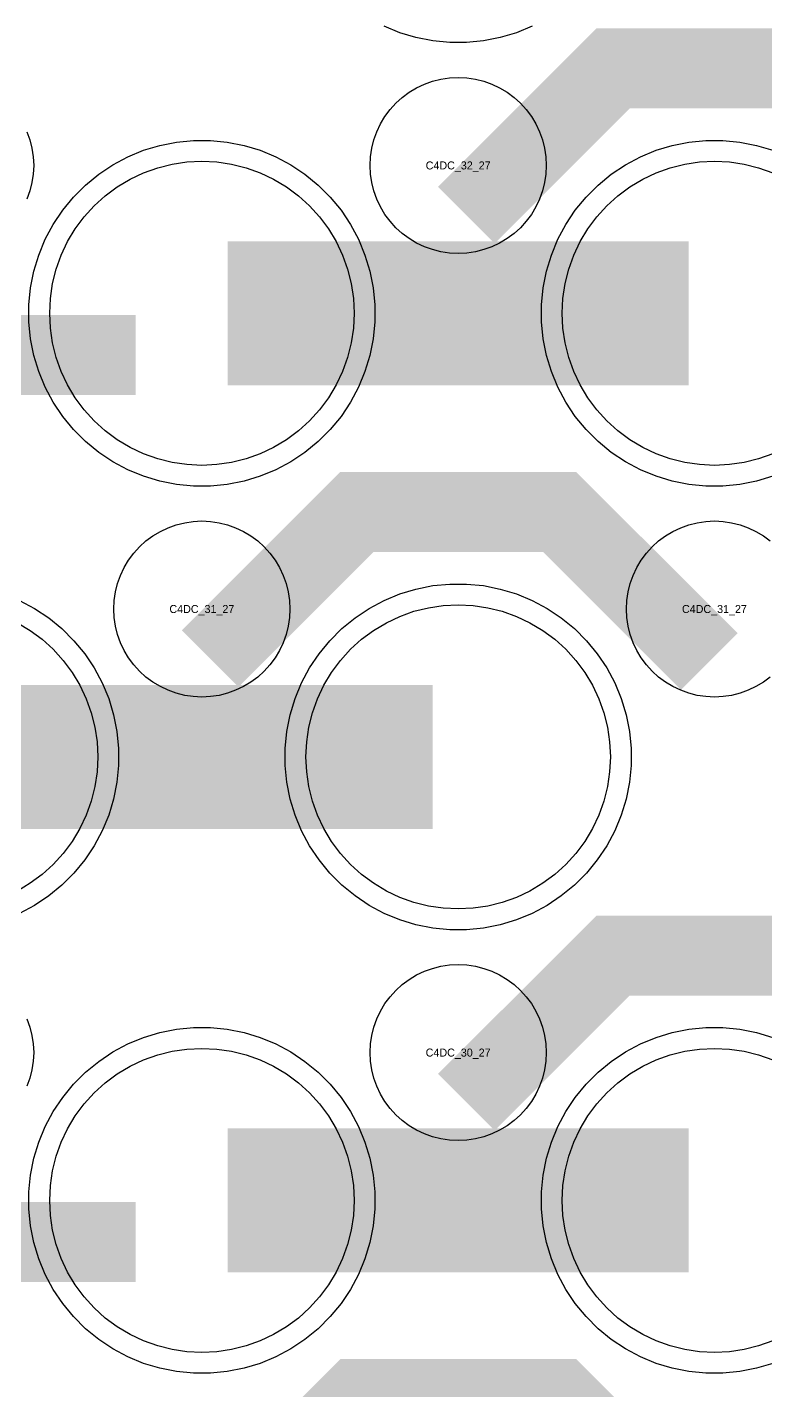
# Model space of a CAD drawing. Extents: x -11880 to 11880, y -14992 to 14992.
# Drawn here: x -3414.5 to -3184, y -10742.1 to -10316.2 of the extents above; entities that cross this region are included whole.
import ezdxf
from ezdxf.enums import TextEntityAlignment as Align

# ---------------------------------------------------------------- set-up
doc = ezdxf.new("R2010")
doc.units = 0
doc.header["$MEASUREMENT"] = 0
for name, color, linetype in [('GDS_775_DT_237', 138, 'CONTINUOUS'), ('RDL1_FS', 34, 'CONTINUOUS'), ('RDL_BS', 160, 'CONTINUOUS')]:
    doc.layers.add(name, color=color, linetype=linetype)

msp = doc.modelspace()

# ---------------------------------------------------------------- linework, layer by layer
at = {"layer": 'RDL1_FS', "color": 240, "true_color": 0xed1f24}
for points in [[(-3360, -10453.024), (-3364.657, -10452.795), (-3369.268, -10452.111), (-3373.791, -10450.979), (-3378.181, -10449.407), (-3382.395, -10447.415), (-3386.395, -10445.017), (-3390.14, -10442.239), (-3393.594, -10439.109), (-3396.724, -10435.655), (-3399.502, -10431.91), (-3401.9, -10427.91), (-3403.892, -10423.696), (-3405.464, -10419.306), (-3406.596, -10414.783), (-3407.28, -10410.172), (-3407.509, -10405.515), (-3407.28, -10400.858), (-3406.596, -10396.247), (-3405.464, -10391.724), (-3403.892, -10387.334), (-3401.9, -10383.12), (-3399.502, -10379.12), (-3396.724, -10375.375), (-3393.594, -10371.921), (-3390.14, -10368.791), (-3386.395, -10366.013), (-3382.395, -10363.615), (-3378.181, -10361.623), (-3373.791, -10360.051), (-3369.268, -10358.919), (-3364.657, -10358.235), (-3360, -10358.006), (-3355.343, -10358.235), (-3350.732, -10358.919), (-3346.209, -10360.051), (-3341.819, -10361.623), (-3337.605, -10363.615), (-3333.605, -10366.013), (-3329.86, -10368.791), (-3326.406, -10371.921), (-3323.276, -10375.375), (-3320.498, -10379.12), (-3318.1, -10383.12), (-3316.108, -10387.334), (-3314.536, -10391.724), (-3313.404, -10396.247), (-3312.72, -10400.858), (-3312.491, -10405.515), (-3312.72, -10410.172), (-3313.404, -10414.783), (-3314.536, -10419.306), (-3316.108, -10423.696), (-3318.1, -10427.91), (-3320.498, -10431.91), (-3323.276, -10435.655), (-3326.406, -10439.109), (-3329.86, -10442.239), (-3333.605, -10445.017), (-3337.605, -10447.415), (-3341.819, -10449.407), (-3346.209, -10450.979), (-3350.732, -10452.111), (-3355.343, -10452.795)], [(-3280, -10591.589), (-3284.657, -10591.36), (-3289.268, -10590.676), (-3293.791, -10589.544), (-3298.181, -10587.972), (-3302.395, -10585.98), (-3306.395, -10583.582), (-3310.14, -10580.804), (-3313.594, -10577.674), (-3316.724, -10574.22), (-3319.502, -10570.475), (-3321.9, -10566.475), (-3323.892, -10562.261), (-3325.464, -10557.871), (-3326.596, -10553.348), (-3327.28, -10548.737), (-3327.509, -10544.08), (-3327.28, -10539.423), (-3326.596, -10534.812), (-3325.464, -10530.289), (-3323.892, -10525.899), (-3321.9, -10521.685), (-3319.502, -10517.685), (-3316.724, -10513.94), (-3313.594, -10510.486), (-3310.14, -10507.356), (-3306.395, -10504.578), (-3302.395, -10502.18), (-3298.181, -10500.188), (-3293.791, -10498.616), (-3289.268, -10497.484), (-3284.657, -10496.8), (-3280, -10496.571), (-3275.343, -10496.8), (-3270.732, -10497.484), (-3266.209, -10498.616), (-3261.819, -10500.188), (-3257.605, -10502.18), (-3253.605, -10504.578), (-3249.86, -10507.356), (-3246.406, -10510.486), (-3243.276, -10513.94), (-3240.498, -10517.685), (-3238.1, -10521.685), (-3236.108, -10525.899), (-3234.536, -10530.289), (-3233.404, -10534.812), (-3232.72, -10539.423), (-3232.491, -10544.08), (-3232.72, -10548.737), (-3233.404, -10553.348), (-3234.536, -10557.871), (-3236.108, -10562.261), (-3238.1, -10566.475), (-3240.498, -10570.475), (-3243.276, -10574.22), (-3246.406, -10577.674), (-3249.86, -10580.804), (-3253.605, -10583.582), (-3257.605, -10585.98), (-3261.819, -10587.972), (-3266.209, -10589.544), (-3270.732, -10590.676), (-3275.343, -10591.36)]]:
    msp.add_lwpolyline(points, close=True, dxfattribs=at)
for points in [[(-3181.819, -10449.407), (-3186.209, -10450.979), (-3190.732, -10452.111), (-3195.343, -10452.795), (-3200, -10453.024), (-3204.657, -10452.795), (-3209.268, -10452.111), (-3213.791, -10450.979), (-3218.181, -10449.407), (-3222.395, -10447.415), (-3226.395, -10445.017), (-3230.14, -10442.239), (-3233.594, -10439.109), (-3236.724, -10435.655), (-3239.502, -10431.91), (-3241.9, -10427.91), (-3243.892, -10423.696), (-3245.464, -10419.306), (-3246.596, -10414.783), (-3247.28, -10410.172), (-3247.509, -10405.515), (-3247.28, -10400.858), (-3246.596, -10396.247), (-3245.464, -10391.724), (-3243.892, -10387.334), (-3241.9, -10383.12), (-3239.502, -10379.12), (-3236.724, -10375.375), (-3233.594, -10371.921), (-3230.14, -10368.791), (-3226.395, -10366.013), (-3222.395, -10363.615), (-3218.181, -10361.623), (-3213.791, -10360.051), (-3209.268, -10358.919), (-3204.657, -10358.235), (-3200, -10358.006), (-3195.343, -10358.235), (-3190.732, -10358.919), (-3186.209, -10360.051), (-3181.819, -10361.623)], [(-3417.605, -10502.18), (-3413.605, -10504.578), (-3409.86, -10507.356), (-3406.406, -10510.486), (-3403.276, -10513.94), (-3400.498, -10517.685), (-3398.1, -10521.685), (-3396.108, -10525.899), (-3394.536, -10530.289), (-3393.404, -10534.812), (-3392.72, -10539.423), (-3392.491, -10544.08), (-3392.72, -10548.737), (-3393.404, -10553.348), (-3394.536, -10557.871), (-3396.108, -10562.261), (-3398.1, -10566.475), (-3400.498, -10570.475), (-3403.276, -10574.22), (-3406.406, -10577.674), (-3409.86, -10580.804), (-3413.605, -10583.582), (-3417.605, -10585.98)]]:
    msp.add_lwpolyline(points, dxfattribs=at)
for points in [[(-3351.998, -10405.515, 45, 45, 0), (-3279.998, -10405.515, 45, 45, 0)], [(-3279.998, -10405.515, 45, 45, 0), (-3207.998, -10405.515, 45, 45, 0)], [(-3431.998, -10544.08, 45, 45, 0), (-3359.998, -10544.08, 45, 45, 0)], [(-3359.998, -10544.08, 45, 45, 0), (-3287.998, -10544.08, 45, 45, 0)]]:
    msp.add_lwpolyline(points, format="xyseb", dxfattribs=at)
at = {"layer": 'RDL1_FS'}
msp.add_lwpolyline([(-3360, -10730.149), (-3364.657, -10729.92), (-3369.268, -10729.236), (-3373.791, -10728.104), (-3378.181, -10726.532), (-3382.395, -10724.54), (-3386.395, -10722.142), (-3390.14, -10719.364), (-3393.594, -10716.234), (-3396.724, -10712.78), (-3399.502, -10709.035), (-3401.9, -10705.035), (-3403.892, -10700.821), (-3405.464, -10696.431), (-3406.596, -10691.908), (-3407.28, -10687.297), (-3407.509, -10682.64), (-3407.28, -10677.983), (-3406.596, -10673.372), (-3405.464, -10668.849), (-3403.892, -10664.459), (-3401.9, -10660.245), (-3399.502, -10656.245), (-3396.724, -10652.5), (-3393.594, -10649.046), (-3390.14, -10645.916), (-3386.395, -10643.138), (-3382.395, -10640.74), (-3378.181, -10638.748), (-3373.791, -10637.176), (-3369.268, -10636.044), (-3364.657, -10635.36), (-3360, -10635.131), (-3355.343, -10635.36), (-3350.732, -10636.044), (-3346.209, -10637.176), (-3341.819, -10638.748), (-3337.605, -10640.74), (-3333.605, -10643.138), (-3329.86, -10645.916), (-3326.406, -10649.046), (-3323.276, -10652.5), (-3320.498, -10656.245), (-3318.1, -10660.245), (-3316.108, -10664.459), (-3314.536, -10668.849), (-3313.404, -10673.372), (-3312.72, -10677.983), (-3312.491, -10682.64), (-3312.72, -10687.297), (-3313.404, -10691.908), (-3314.536, -10696.431), (-3316.108, -10700.821), (-3318.1, -10705.035), (-3320.498, -10709.035), (-3323.276, -10712.78), (-3326.406, -10716.234), (-3329.86, -10719.364), (-3333.605, -10722.142), (-3337.605, -10724.54), (-3341.819, -10726.532), (-3346.209, -10728.104), (-3350.732, -10729.236), (-3355.343, -10729.92)], close=True, dxfattribs=at)
msp.add_lwpolyline([(-3181.819, -10726.532), (-3186.209, -10728.104), (-3190.732, -10729.236), (-3195.343, -10729.92), (-3200, -10730.149), (-3204.657, -10729.92), (-3209.268, -10729.236), (-3213.791, -10728.104), (-3218.181, -10726.532), (-3222.395, -10724.54), (-3226.395, -10722.142), (-3230.14, -10719.364), (-3233.594, -10716.234), (-3236.724, -10712.78), (-3239.502, -10709.035), (-3241.9, -10705.035), (-3243.892, -10700.821), (-3245.464, -10696.431), (-3246.596, -10691.908), (-3247.28, -10687.297), (-3247.509, -10682.64), (-3247.28, -10677.983), (-3246.596, -10673.372), (-3245.464, -10668.849), (-3243.892, -10664.459), (-3241.9, -10660.245), (-3239.502, -10656.245), (-3236.724, -10652.5), (-3233.594, -10649.046), (-3230.14, -10645.916), (-3226.395, -10643.138), (-3222.395, -10640.74), (-3218.181, -10638.748), (-3213.791, -10637.176), (-3209.268, -10636.044), (-3204.657, -10635.36), (-3200, -10635.131), (-3195.343, -10635.36), (-3190.732, -10636.044), (-3186.209, -10637.176), (-3181.819, -10638.748)], dxfattribs=at)
for points in [[(-3351.998, -10682.64, 45, 45, 0), (-3279.998, -10682.64, 45, 45, 0)], [(-3279.998, -10682.64, 45, 45, 0), (-3207.998, -10682.64, 45, 45, 0)]]:
    msp.add_lwpolyline(points, format="xyseb", dxfattribs=at)
at = {"layer": 'RDL_BS'}
for points in [[(-3256.885, -10315.825), (-3261.795, -10317.856), (-3266.835, -10319.387), (-3272.062, -10320.433), (-3277.356, -10320.95), (-3282.644, -10320.95), (-3287.938, -10320.433), (-3293.165, -10319.387), (-3298.205, -10317.856), (-3303.115, -10315.825)], [(-3414.598, -10348.808), (-3413.691, -10351.343), (-3413.034, -10353.962), (-3412.638, -10356.634), (-3412.506, -10359.327), (-3412.638, -10362.02), (-3413.034, -10364.692), (-3413.691, -10367.311), (-3414.598, -10369.846)], [(-3182.557, -10519.146), (-3184.72, -10520.749), (-3187.044, -10522.142), (-3189.481, -10523.294), (-3192.016, -10524.201), (-3194.635, -10524.858), (-3197.307, -10525.254), (-3200, -10525.386), (-3202.693, -10525.254), (-3205.365, -10524.858), (-3207.984, -10524.201), (-3210.519, -10523.294), (-3212.956, -10522.142), (-3215.28, -10520.749), (-3217.443, -10519.146), (-3219.442, -10517.334), (-3221.254, -10515.335), (-3222.857, -10513.172), (-3224.25, -10510.848), (-3225.402, -10508.411), (-3226.309, -10505.876), (-3226.966, -10503.257), (-3227.362, -10500.585), (-3227.494, -10497.892), (-3227.362, -10495.199), (-3226.966, -10492.527), (-3226.309, -10489.908), (-3225.402, -10487.373), (-3224.25, -10484.936), (-3222.857, -10482.612), (-3221.254, -10480.449), (-3219.442, -10478.45), (-3217.443, -10476.638), (-3215.28, -10475.035), (-3212.956, -10473.642), (-3210.519, -10472.49), (-3207.984, -10471.583), (-3205.365, -10470.926), (-3202.693, -10470.53), (-3200, -10470.398), (-3197.307, -10470.53), (-3194.635, -10470.926), (-3192.016, -10471.583), (-3189.481, -10472.49), (-3187.044, -10473.642), (-3184.72, -10475.035), (-3182.557, -10476.638)], [(-3414.598, -10625.933), (-3413.691, -10628.468), (-3413.034, -10631.087), (-3412.638, -10633.759), (-3412.506, -10636.452), (-3412.638, -10639.145), (-3413.034, -10641.817), (-3413.691, -10644.436), (-3414.598, -10646.971)], [(-3181.795, -10733.546), (-3186.835, -10735.077), (-3192.062, -10736.123), (-3197.356, -10736.64), (-3202.644, -10736.64), (-3207.938, -10736.123), (-3213.165, -10735.077), (-3218.205, -10733.546), (-3223.115, -10731.515), (-3227.777, -10729.023), (-3232.191, -10726.076), (-3236.292, -10722.714), (-3240.074, -10718.932), (-3243.436, -10714.831), (-3246.383, -10710.417), (-3248.875, -10705.755), (-3250.906, -10700.845), (-3252.437, -10695.805), (-3253.483, -10690.578), (-3254, -10685.284), (-3254, -10679.996), (-3253.483, -10674.702), (-3252.437, -10669.475), (-3250.906, -10664.435), (-3248.875, -10659.525), (-3246.383, -10654.863), (-3243.436, -10650.449), (-3240.074, -10646.348), (-3236.292, -10642.566), (-3232.191, -10639.204), (-3227.777, -10636.257), (-3223.115, -10633.765), (-3218.205, -10631.734), (-3213.165, -10630.203), (-3207.938, -10629.157), (-3202.644, -10628.64), (-3197.356, -10628.64), (-3192.062, -10629.157), (-3186.835, -10630.203), (-3181.795, -10631.734)]]:
    msp.add_lwpolyline(points, dxfattribs=at)
for points in [[(-3277.438, -10374.829, 25, 25, 0), (-3231.623, -10329.014, 25, 25, 0), (-3198.07, -10329.014, 25, 25, 0)], [(-3121.599, -10375.728, 25, 25, 0), (-3168.313, -10329.014, 25, 25, 0), (-3198.071, -10329.014, 25, 25, 0)], [(-3357.438, -10513.394, 25, 25, 0), (-3311.623, -10467.579, 25, 25, 0), (-3278.07, -10467.579, 25, 25, 0)], [(-3201.599, -10514.293, 25, 25, 0), (-3248.313, -10467.579, 25, 25, 0), (-3278.071, -10467.579, 25, 25, 0)], [(-3277.438, -10651.954, 25, 25, 0), (-3231.623, -10606.139, 25, 25, 0), (-3198.07, -10606.139, 25, 25, 0)], [(-3121.599, -10652.853, 25, 25, 0), (-3168.313, -10606.139, 25, 25, 0), (-3198.071, -10606.139, 25, 25, 0)], [(-3489.984, -10695.653, 25, 25, 0), (-3380.719, -10695.653, 25, 25, 0)], [(-3357.438, -10790.519, 25, 25, 0), (-3311.623, -10744.704, 25, 25, 0), (-3278.07, -10744.704, 25, 25, 0)], [(-3201.599, -10791.418, 25, 25, 0), (-3248.313, -10744.704, 25, 25, 0), (-3278.071, -10744.704, 25, 25, 0)]]:
    msp.add_lwpolyline(points, format="xyseb", dxfattribs=at)
for points in [[(-3280, -10386.821), (-3282.693, -10386.689), (-3285.365, -10386.293), (-3287.984, -10385.636), (-3290.519, -10384.729), (-3292.956, -10383.577), (-3295.28, -10382.184), (-3297.443, -10380.581), (-3299.442, -10378.769), (-3301.254, -10376.77), (-3302.857, -10374.607), (-3304.25, -10372.283), (-3305.402, -10369.846), (-3306.309, -10367.311), (-3306.966, -10364.692), (-3307.362, -10362.02), (-3307.494, -10359.327), (-3307.362, -10356.634), (-3306.966, -10353.962), (-3306.309, -10351.343), (-3305.402, -10348.808), (-3304.25, -10346.371), (-3302.857, -10344.047), (-3301.254, -10341.884), (-3299.442, -10339.885), (-3297.443, -10338.073), (-3295.28, -10336.47), (-3292.956, -10335.077), (-3290.519, -10333.925), (-3287.984, -10333.018), (-3285.365, -10332.361), (-3282.693, -10331.965), (-3280, -10331.833), (-3277.307, -10331.965), (-3274.635, -10332.361), (-3272.016, -10333.018), (-3269.481, -10333.925), (-3267.044, -10335.077), (-3264.72, -10336.47), (-3262.557, -10338.073), (-3260.558, -10339.885), (-3258.746, -10341.884), (-3257.143, -10344.047), (-3255.75, -10346.371), (-3254.598, -10348.808), (-3253.691, -10351.343), (-3253.034, -10353.962), (-3252.638, -10356.634), (-3252.506, -10359.327), (-3252.638, -10362.02), (-3253.034, -10364.692), (-3253.691, -10367.311), (-3254.598, -10369.846), (-3255.75, -10372.283), (-3257.143, -10374.607), (-3258.746, -10376.77), (-3260.558, -10378.769), (-3262.557, -10380.581), (-3264.72, -10382.184), (-3267.044, -10383.577), (-3269.481, -10384.729), (-3272.016, -10385.636), (-3274.635, -10386.293), (-3277.307, -10386.689)], [(-3360, -10525.386), (-3362.693, -10525.254), (-3365.365, -10524.858), (-3367.984, -10524.201), (-3370.519, -10523.294), (-3372.956, -10522.142), (-3375.28, -10520.749), (-3377.443, -10519.146), (-3379.442, -10517.334), (-3381.254, -10515.335), (-3382.857, -10513.172), (-3384.25, -10510.848), (-3385.402, -10508.411), (-3386.309, -10505.876), (-3386.966, -10503.257), (-3387.362, -10500.585), (-3387.494, -10497.892), (-3387.362, -10495.199), (-3386.966, -10492.527), (-3386.309, -10489.908), (-3385.402, -10487.373), (-3384.25, -10484.936), (-3382.857, -10482.612), (-3381.254, -10480.449), (-3379.442, -10478.45), (-3377.443, -10476.638), (-3375.28, -10475.035), (-3372.956, -10473.642), (-3370.519, -10472.49), (-3367.984, -10471.583), (-3365.365, -10470.926), (-3362.693, -10470.53), (-3360, -10470.398), (-3357.307, -10470.53), (-3354.635, -10470.926), (-3352.016, -10471.583), (-3349.481, -10472.49), (-3347.044, -10473.642), (-3344.72, -10475.035), (-3342.557, -10476.638), (-3340.558, -10478.45), (-3338.746, -10480.449), (-3337.143, -10482.612), (-3335.75, -10484.936), (-3334.598, -10487.373), (-3333.691, -10489.908), (-3333.034, -10492.527), (-3332.638, -10495.199), (-3332.506, -10497.892), (-3332.638, -10500.585), (-3333.034, -10503.257), (-3333.691, -10505.876), (-3334.598, -10508.411), (-3335.75, -10510.848), (-3337.143, -10513.172), (-3338.746, -10515.335), (-3340.558, -10517.334), (-3342.557, -10519.146), (-3344.72, -10520.749), (-3347.044, -10522.142), (-3349.481, -10523.294), (-3352.016, -10524.201), (-3354.635, -10524.858), (-3357.307, -10525.254)], [(-3280, -10663.946), (-3282.693, -10663.814), (-3285.365, -10663.418), (-3287.984, -10662.761), (-3290.519, -10661.854), (-3292.956, -10660.702), (-3295.28, -10659.309), (-3297.443, -10657.706), (-3299.442, -10655.894), (-3301.254, -10653.895), (-3302.857, -10651.732), (-3304.25, -10649.408), (-3305.402, -10646.971), (-3306.309, -10644.436), (-3306.966, -10641.817), (-3307.362, -10639.145), (-3307.494, -10636.452), (-3307.362, -10633.759), (-3306.966, -10631.087), (-3306.309, -10628.468), (-3305.402, -10625.933), (-3304.25, -10623.496), (-3302.857, -10621.172), (-3301.254, -10619.009), (-3299.442, -10617.01), (-3297.443, -10615.198), (-3295.28, -10613.595), (-3292.956, -10612.202), (-3290.519, -10611.05), (-3287.984, -10610.143), (-3285.365, -10609.486), (-3282.693, -10609.09), (-3280, -10608.958), (-3277.307, -10609.09), (-3274.635, -10609.486), (-3272.016, -10610.143), (-3269.481, -10611.05), (-3267.044, -10612.202), (-3264.72, -10613.595), (-3262.557, -10615.198), (-3260.558, -10617.01), (-3258.746, -10619.009), (-3257.143, -10621.172), (-3255.75, -10623.496), (-3254.598, -10625.933), (-3253.691, -10628.468), (-3253.034, -10631.087), (-3252.638, -10633.759), (-3252.506, -10636.452), (-3252.638, -10639.145), (-3253.034, -10641.817), (-3253.691, -10644.436), (-3254.598, -10646.971), (-3255.75, -10649.408), (-3257.143, -10651.732), (-3258.746, -10653.895), (-3260.558, -10655.894), (-3262.557, -10657.706), (-3264.72, -10659.309), (-3267.044, -10660.702), (-3269.481, -10661.854), (-3272.016, -10662.761), (-3274.635, -10663.418), (-3277.307, -10663.814)], [(-3362.644, -10736.64), (-3367.938, -10736.123), (-3373.165, -10735.077), (-3378.205, -10733.546), (-3383.115, -10731.515), (-3387.777, -10729.023), (-3392.191, -10726.076), (-3396.292, -10722.714), (-3400.074, -10718.932), (-3403.436, -10714.831), (-3406.383, -10710.417), (-3408.875, -10705.755), (-3410.906, -10700.845), (-3412.437, -10695.805), (-3413.483, -10690.578), (-3414, -10685.284), (-3414, -10679.996), (-3413.483, -10674.702), (-3412.437, -10669.475), (-3410.906, -10664.435), (-3408.875, -10659.525), (-3406.383, -10654.863), (-3403.436, -10650.449), (-3400.074, -10646.348), (-3396.292, -10642.566), (-3392.191, -10639.204), (-3387.777, -10636.257), (-3383.115, -10633.765), (-3378.205, -10631.734), (-3373.165, -10630.203), (-3367.938, -10629.157), (-3362.644, -10628.64), (-3357.356, -10628.64), (-3352.062, -10629.157), (-3346.835, -10630.203), (-3341.795, -10631.734), (-3336.885, -10633.765), (-3332.223, -10636.257), (-3327.809, -10639.204), (-3323.708, -10642.566), (-3319.926, -10646.348), (-3316.564, -10650.449), (-3313.617, -10654.863), (-3311.125, -10659.525), (-3309.094, -10664.435), (-3307.563, -10669.475), (-3306.517, -10674.702), (-3306, -10679.996), (-3306, -10685.284), (-3306.517, -10690.578), (-3307.563, -10695.805), (-3309.094, -10700.845), (-3311.125, -10705.755), (-3313.617, -10710.417), (-3316.564, -10714.831), (-3319.926, -10718.932), (-3323.708, -10722.714), (-3327.809, -10726.076), (-3332.223, -10729.023), (-3336.885, -10731.515), (-3341.795, -10733.546), (-3346.835, -10735.077), (-3352.062, -10736.123), (-3357.356, -10736.64)]]:
    msp.add_lwpolyline(points, close=True, dxfattribs=at)
at = {"layer": 'RDL_BS', "color": 240, "true_color": 0xed1f24}
for points in [[(-3362.644, -10459.515), (-3367.938, -10458.998), (-3373.165, -10457.952), (-3378.205, -10456.421), (-3383.115, -10454.39), (-3387.777, -10451.898), (-3392.191, -10448.951), (-3396.292, -10445.589), (-3400.074, -10441.807), (-3403.436, -10437.706), (-3406.383, -10433.292), (-3408.875, -10428.63), (-3410.906, -10423.72), (-3412.437, -10418.68), (-3413.483, -10413.453), (-3414, -10408.159), (-3414, -10402.871), (-3413.483, -10397.577), (-3412.437, -10392.35), (-3410.906, -10387.31), (-3408.875, -10382.4), (-3406.383, -10377.738), (-3403.436, -10373.324), (-3400.074, -10369.223), (-3396.292, -10365.441), (-3392.191, -10362.079), (-3387.777, -10359.132), (-3383.115, -10356.64), (-3378.205, -10354.609), (-3373.165, -10353.078), (-3367.938, -10352.032), (-3362.644, -10351.515), (-3357.356, -10351.515), (-3352.062, -10352.032), (-3346.835, -10353.078), (-3341.795, -10354.609), (-3336.885, -10356.64), (-3332.223, -10359.132), (-3327.809, -10362.079), (-3323.708, -10365.441), (-3319.926, -10369.223), (-3316.564, -10373.324), (-3313.617, -10377.738), (-3311.125, -10382.4), (-3309.094, -10387.31), (-3307.563, -10392.35), (-3306.517, -10397.577), (-3306, -10402.871), (-3306, -10408.159), (-3306.517, -10413.453), (-3307.563, -10418.68), (-3309.094, -10423.72), (-3311.125, -10428.63), (-3313.617, -10433.292), (-3316.564, -10437.706), (-3319.926, -10441.807), (-3323.708, -10445.589), (-3327.809, -10448.951), (-3332.223, -10451.898), (-3336.885, -10454.39), (-3341.795, -10456.421), (-3346.835, -10457.952), (-3352.062, -10458.998), (-3357.356, -10459.515)], [(-3282.644, -10598.08), (-3287.938, -10597.563), (-3293.165, -10596.517), (-3298.205, -10594.986), (-3303.115, -10592.955), (-3307.777, -10590.463), (-3312.191, -10587.516), (-3316.292, -10584.154), (-3320.074, -10580.372), (-3323.436, -10576.271), (-3326.383, -10571.857), (-3328.875, -10567.195), (-3330.906, -10562.285), (-3332.437, -10557.245), (-3333.483, -10552.018), (-3334, -10546.724), (-3334, -10541.436), (-3333.483, -10536.142), (-3332.437, -10530.915), (-3330.906, -10525.875), (-3328.875, -10520.965), (-3326.383, -10516.303), (-3323.436, -10511.889), (-3320.074, -10507.788), (-3316.292, -10504.006), (-3312.191, -10500.644), (-3307.777, -10497.697), (-3303.115, -10495.205), (-3298.205, -10493.174), (-3293.165, -10491.643), (-3287.938, -10490.597), (-3282.644, -10490.08), (-3277.356, -10490.08), (-3272.062, -10490.597), (-3266.835, -10491.643), (-3261.795, -10493.174), (-3256.885, -10495.205), (-3252.223, -10497.697), (-3247.809, -10500.644), (-3243.708, -10504.006), (-3239.926, -10507.788), (-3236.564, -10511.889), (-3233.617, -10516.303), (-3231.125, -10520.965), (-3229.094, -10525.875), (-3227.563, -10530.915), (-3226.517, -10536.142), (-3226, -10541.436), (-3226, -10546.724), (-3226.517, -10552.018), (-3227.563, -10557.245), (-3229.094, -10562.285), (-3231.125, -10567.195), (-3233.617, -10571.857), (-3236.564, -10576.271), (-3239.926, -10580.372), (-3243.708, -10584.154), (-3247.809, -10587.516), (-3252.223, -10590.463), (-3256.885, -10592.955), (-3261.795, -10594.986), (-3266.835, -10596.517), (-3272.062, -10597.563), (-3277.356, -10598.08)]]:
    msp.add_lwpolyline(points, close=True, dxfattribs=at)
for points in [[(-3181.795, -10456.421), (-3186.835, -10457.952), (-3192.062, -10458.998), (-3197.356, -10459.515), (-3202.644, -10459.515), (-3207.938, -10458.998), (-3213.165, -10457.952), (-3218.205, -10456.421), (-3223.115, -10454.39), (-3227.777, -10451.898), (-3232.191, -10448.951), (-3236.292, -10445.589), (-3240.074, -10441.807), (-3243.436, -10437.706), (-3246.383, -10433.292), (-3248.875, -10428.63), (-3250.906, -10423.72), (-3252.437, -10418.68), (-3253.483, -10413.453), (-3254, -10408.159), (-3254, -10402.871), (-3253.483, -10397.577), (-3252.437, -10392.35), (-3250.906, -10387.31), (-3248.875, -10382.4), (-3246.383, -10377.738), (-3243.436, -10373.324), (-3240.074, -10369.223), (-3236.292, -10365.441), (-3232.191, -10362.079), (-3227.777, -10359.132), (-3223.115, -10356.64), (-3218.205, -10354.609), (-3213.165, -10353.078), (-3207.938, -10352.032), (-3202.644, -10351.515), (-3197.356, -10351.515), (-3192.062, -10352.032), (-3186.835, -10353.078), (-3181.795, -10354.609)], [(-3416.885, -10495.205), (-3412.223, -10497.697), (-3407.809, -10500.644), (-3403.708, -10504.006), (-3399.926, -10507.788), (-3396.564, -10511.889), (-3393.617, -10516.303), (-3391.125, -10520.965), (-3389.094, -10525.875), (-3387.563, -10530.915), (-3386.517, -10536.142), (-3386, -10541.436), (-3386, -10546.724), (-3386.517, -10552.018), (-3387.563, -10557.245), (-3389.094, -10562.285), (-3391.125, -10567.195), (-3393.617, -10571.857), (-3396.564, -10576.271), (-3399.926, -10580.372), (-3403.708, -10584.154), (-3407.809, -10587.516), (-3412.223, -10590.463), (-3416.885, -10592.955)]]:
    msp.add_lwpolyline(points, dxfattribs=at)
msp.add_lwpolyline([(-3489.984, -10418.528, 25, 25, 0), (-3380.719, -10418.528, 25, 25, 0)], format="xyseb", dxfattribs=at)

# ---------------------------------------------------------------- texts
at = {"layer": 'GDS_775_DT_237'}
for s, p in [('C4DC_32_27', (-3280, -10359.327)), ('C4DC_32_27', (-3280, -10359.327)), ('C4DC_31_27', (-3360, -10497.892)), ('C4DC_31_27', (-3360, -10497.892)), ('C4DC_31_27', (-3200, -10497.892)), ('C4DC_31_27', (-3200, -10497.892)), ('C4DC_30_27', (-3280, -10636.452)), ('C4DC_30_27', (-3280, -10636.452))]:
    msp.add_text(s, height=2.5, dxfattribs=at).set_placement(p, align=Align.MIDDLE_CENTER)

doc.saveas('drawing.dxf')
